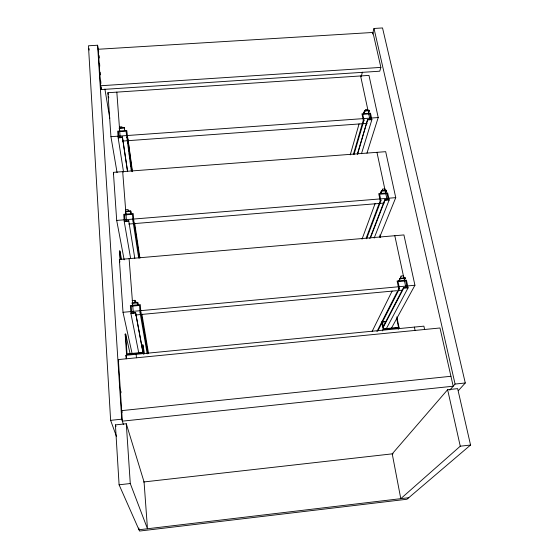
<?xml version="1.0" encoding="UTF-8"?>
<svg xmlns="http://www.w3.org/2000/svg" width="559" height="559" viewBox="0 0 559 559"><rect width="100%" height="100%" fill="white"/><g stroke="black" fill="none" stroke-linecap="round" stroke-linejoin="round"><path stroke-width="0.84" d="M361.275 76.394L362.386 72.188M372.532 34.036L374.006 28.467L382.531 27.95L465.284 382.978L458.296 390.699M350.248 154.871L359.081 123.853M364.496 110.626L363.825 113.659L364.496 110.626L369.275 110.284L368.584 113.323M367.899 109.424L365.523 109.592L365.523 110.284M353.323 154.591L363.301 120.255L361.939 113.798L370.505 113.191L371.896 119.64L361.477 153.718M354.001 154.543L364.014 120.206L362.784 114.35L369.918 113.84L371.05 119.081L367.71 119.326L357.299 154.256M380.875 67.394L379.757 71.196L101.277 89.566L100.613 85.751L98.251 49.255L372.951 32.457L380.875 67.394L100.613 85.751M368.584 112.632L369.045 111.066M357.662 154.005L367.71 119.326M369.192 119.633L369.639 118.159L368.374 112.247M366.963 153.138L378.212 117.544L368.982 75.395L107.922 92.724L110.941 136.689L117.083 172.654M362.008 239.224L375.152 203.42M381.483 190.696L380.7 193.491L381.483 190.696L386.465 190.291L385.661 193.093M386.465 190.291L385.668 192.394L384.913 188.893L382.44 189.089L382.433 189.787M366.201 238.015L380.218 200.709L378.736 193.652L387.666 192.932L389.183 199.975L374.146 238.12M366.585 238.77L380.965 200.646L379.617 194.252L387.066 193.652L388.288 199.367L384.809 199.654L369.813 238.644M370.568 237.645L384.948 200.318L384.809 199.654M386.178 199.996L386.814 198.368L376.955 152.334M379.68 237.226L395.751 197.641L385.682 151.671L113.393 172.34L116.691 220.428L124.161 259.83M372.112 331.431L392.111 291.085M400.069 278.305L399.161 280.807L400.069 278.305L405.275 277.83L404.339 280.332M404.024 278.096L403.528 275.79L400.943 276.027L400.929 276.733M376.927 331.508L398.735 288.73L397.107 280.995L406.428 280.143L408.091 287.857L386.108 329.111M377.828 331.026L399.51 288.654L398.036 281.652L405.813 280.932L407.155 287.207L403.521 287.543L383.02 326.917M404.353 279.626L405.275 277.83M383.153 327.581L403.675 288.269L403.521 287.543M404.793 287.661L405.596 286.117L404.164 279.395M382.356 330.9L383.167 329.356L381.832 322.648M391.23 328.587L414.932 285.251L403.912 234.927L119.374 259.495L123.008 312.299L132.022 353.246M398.239 329.3L399.091 327.798L396.834 316.855M399.056 280.325L401.096 276.747M380.707 192.792L382.58 189.746M380.609 193.058L381.357 191.835M363.825 112.967L365.649 110.193M447.626 389.693L392.229 453.852L400.789 498.663L460.267 446.194L470.552 445.027L457.653 388.631L447.626 389.693L460.267 446.194M449.75 390.154L455.082 384.054L465.284 382.978M470.552 445.027L406.966 499.243L139.554 531.05L119.095 484.793L115.42 424.903L126.292 423.75L144.061 481.935L147.478 528.751L130.275 483.535L126.292 423.75M408.762 497.713L138.988 529.764L138.863 528.024M119.095 484.793L130.275 483.535M143.544 481.991L393.117 453.754M98.726 52.113L97.58 45.237L88.448 45.789L110.626 420.347L121.722 419.18L123.399 424.463M450.938 376.277L121.666 410.634L122.176 412.29M118.361 359.577L439.982 327.979L453.188 386.213L122.351 421.158L118.361 359.577L118.781 361.142M141.413 345.057L142.901 344.917L144.446 353.407M381.671 321.809L385.032 321.481M384.564 321.977L382.454 322.18L383.781 328.839L398.532 327.399L396.666 318.351M143.824 354.469L143.509 352.771L126.565 354.427L125.167 334.156L125.663 334.114L130.247 354.343M383.167 329.356L399.091 327.798M126.194 358.78L125.957 355.3L423.89 326.156L424.637 329.565M142.58 350.088L135.592 312.411L131.707 312.767L131.225 306.199L139.519 305.438L140.085 312.761L140.917 312.684L147.932 353.749M403.675 288.269L408.091 287.857M135.467 315.017L396.597 290.701M398.329 290.54L402.669 290.135M132.183 300.581L134.936 300.33L135.173 301.643M137.738 302.852L132.183 303.362L132.141 302.859L137.696 302.349L138.08 304.809L137.696 302.349M400.167 278.787L405.373 278.312M123.008 312.299L414.932 285.251M140.917 312.684L140.288 304.606L130.338 305.521L130.932 313.606L135.648 313.173L142.79 351.639M398.735 288.73L399.51 288.654M120.017 259.558L119.43 251.096L119.905 251.054L121.569 259.53M116.691 220.428L395.751 197.641M134.796 258.321L128.703 220.602L124.992 220.91L124.559 214.936L132.476 214.293L132.986 220.952L138.681 257.985M139.415 257.923L133.783 220.882L133.21 213.538L123.714 214.307L124.252 221.664L128.752 221.294L128.703 220.602M132.986 220.952L133.783 220.882M380.218 200.709L380.965 200.646M384.948 200.318L389.183 199.975M128.738 224.054L384.152 203.057M125.482 209.772L128.116 209.555L128.207 210.498L129.353 211.602M130.743 211.379L125.44 211.805L125.405 211.351L130.708 210.925L131.106 213.713L130.708 210.925M381.573 191.136L386.562 190.731M110.941 136.689L378.212 117.544M127.55 171.25L122.421 136.927L118.878 137.179L118.48 131.721L126.048 131.183L131.302 170.977M132.015 170.921L126.76 130.506L117.676 131.148L118.166 137.87L122.47 137.556L127.466 170.991M126.523 137.269L127.277 137.214M363.301 120.255L364.014 120.206M367.836 119.933L371.896 119.64M122.596 141.064L367.214 123.385M119.374 126.956L121.897 126.781L121.939 127.403M124.336 127.599L124.364 128.018L119.291 128.374L119.263 127.955L124.336 127.599L124.741 130.645L124.713 130.226M364.587 111.024L369.366 110.689M129.311 211.344L128.207 210.498M136.801 302.887L134.992 301.084L136.235 302.503M110.626 420.347L116.565 436.698M115.42 424.903L115.992 426.531M125.957 355.3L126.565 357.823M374.006 28.467L455.082 384.054M125.167 334.156L125.551 335.847M360.604 75.947L368.011 110.563M394.808 235.716L403.801 277.718M414.373 327.092L415.099 330.502M379.917 234.913L380.448 237.456M119.374 259.495L119.892 262.052M130.932 313.606L138.751 352.897M119.43 251.096L120.101 254.485M133.328 313.082L129.108 258.649M132.141 302.859L132.553 305.319M142.349 346.294L142.818 348.837M88.916 48.354L89.223 50.065M113.393 172.34L113.694 174.052M140.085 312.761L147.199 353.819M124.252 221.664L130.603 258.335M141.874 313.99L148.498 353.225M104.903 89.077L109.788 118.305M125.405 211.351L125.831 214.139M126.523 221.364L122.694 171.634M107.922 92.724L108.201 94.436M108.481 96.155L108.76 97.867M118.166 137.87L123.567 172.151M119.263 127.955L119.696 131.009M134.635 222.964L139.932 258.097M127.955 139.093L132.511 171.718M127.515 141.56L127.759 143.293M128.612 149.344L128.856 151.077M129.227 153.669L129.464 155.395M129.709 157.128L129.954 158.854M130.324 161.453L130.568 163.179M130.813 164.912L131.051 166.638M131.421 169.237L131.665 170.963M142.901 344.917L143.509 352.771M142.196 345.448L142.727 352.38L127.033 353.917L125.663 334.114M134.936 300.33L135.033 301.301M122.421 136.927L122.47 137.556M135.592 312.411L135.648 313.173M116.831 92.13L120.066 136.04M136.165 354.301L136.424 357.774M119.905 251.054L120.506 259.711M99.069 55.607L99.222 57.989M99.586 63.607L99.761 66.207M100.152 72.258L100.32 74.857M100.718 80.915L100.886 83.508M101.109 86.973L101.277 89.566M120.891 391.16L121.003 392.879M97.58 45.237L121.722 419.18"/></g></svg>
